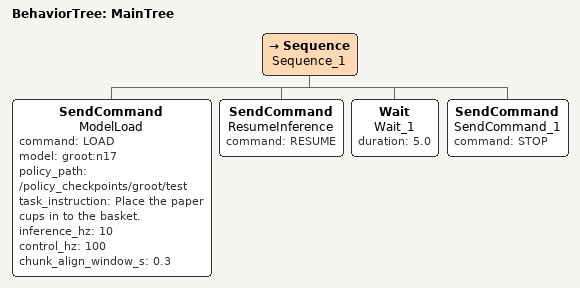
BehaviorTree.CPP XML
<?xml version="1.0" encoding="UTF-8"?>
<root BTCPP_format="4" main_tree_to_execute="MainTree">
  <BehaviorTree ID="MainTree">
    <Sequence name="Sequence_1">
      <SendCommand name="ModelLoad"
        command="LOAD"
        model="groot:n17"
        policy_path="/policy_checkpoints/groot/test"
        task_instruction="Place the paper cups in to the basket."
        inference_hz="10"
        control_hz="100"
        chunk_align_window_s="0.3"/>
      <SendCommand name="ResumeInference" command="RESUME"/>
      <Wait name="Wait_1" duration="5.0"/>
      <SendCommand name="SendCommand_1" command="STOP"/>
    </Sequence>
  </BehaviorTree>
</root>
